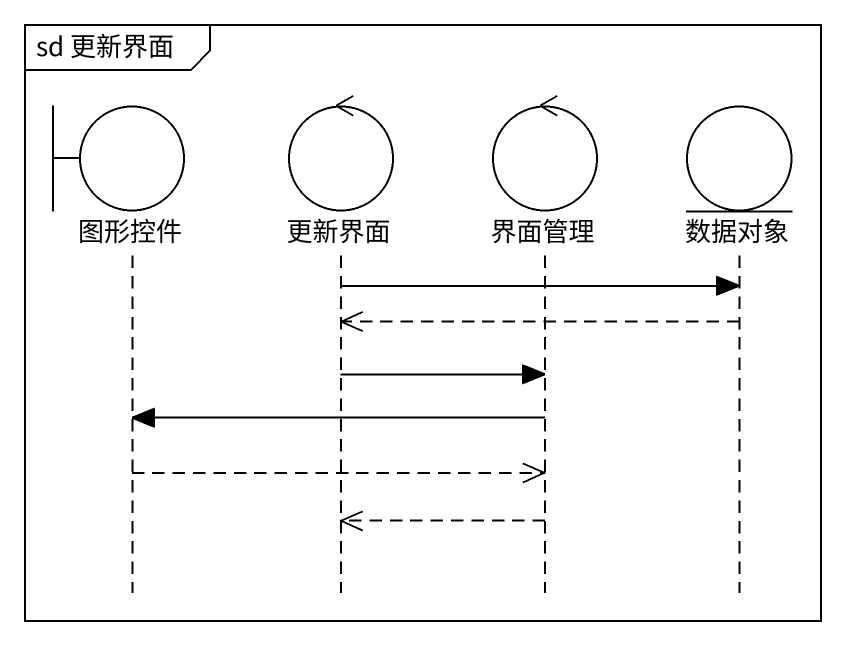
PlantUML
@startuml
mainframe sd 更新界面
hide footbox
boundary 图形控件 #FFFFFF
control 更新界面 #FFFFFF
control 界面管理 #FFFFFF
entity 数据对象 #FFFFFF

更新界面 -> 数据对象
数据对象 -->> 更新界面
更新界面 -> 界面管理
界面管理 -> 图形控件
图形控件 -->> 界面管理
界面管理 -->> 更新界面
@enduml
